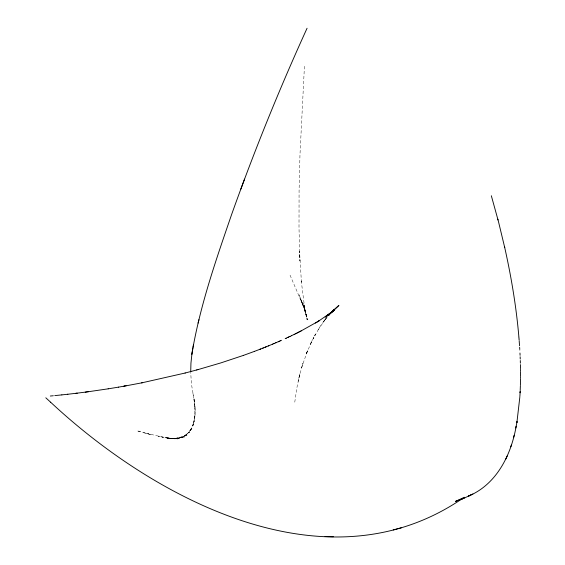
<?xml version="1.0" encoding="UTF-8"?>
<svg xmlns="http://www.w3.org/2000/svg" width="565" height="565" viewBox="0 0 565 565"><rect width="100%" height="100%" fill="white"/><g stroke="black" fill="none" stroke-linecap="round" stroke-linejoin="round"><path stroke-width="0.42" stroke-dasharray="2.83 2.12" d="M304.436 66.26L299.973 154.782L299.076 190.991L299.005 228.076L299.902 261.009L299.549 251.432L301.47 282.91L301.272 280.989L304.825 309.338L304.316 306.414L307.078 319.642L303.546 303.193L306.343 316.096L304.132 308.243L307.883 319.91L301.018 299.521L304.938 310.672L299.16 294.895L303.172 305.813L290.05 275.155M194.275 420.275L192.863 425.904L194.904 416.454L194.48 419.124L195.243 412.443L194.741 418.043L194.932 405.543L195.208 411.723L193.844 397.809L194.946 406.553L194.07 399.49L194.325 401.178L191.507 384.412L190.716 372.999M194.48 419.124L194.932 415.24M294.775 402.167L296.759 388.381L299.909 373.423L298.108 381.481M298.878 378.049L302.897 363.239L301.562 367.808L307.805 349.975L306.046 354.481L312.184 340.391L310.093 344.855L315.425 334.226L313.116 338.668L320.765 325.398M193.477 423.475L194.226 421.066L192.439 426.497L193.272 424.209L189.974 431.455L192.058 427.317L189.346 431.632L192.199 428.002L186.224 435.085L189.247 431.801L185.934 434.859L189.621 432.063L182.311 437.282L186.605 434.859L178.215 438.553L187.382 435.114L173.787 439.16L183.703 436.936L173.78 438.751L178.865 437.91M318.116 329.805L325.631 318.928L322.255 323.222L327.651 316.393M326.944 317.318L324.162 320.694L327.269 316.909M184.331 437.261L168.582 438.765L179.331 438.214L168.222 438.447L179.253 438.468L167.657 438.2L178.808 438.73L166.767 437.988L172.24 438.398M177.911 438.949L165.46 437.741L170.877 438.341L158.242 436.342L163.137 437.303M168.102 438.341L143.687 432.705L151.547 434.789L136.921 430.756L140.459 431.738M192.912 393.297L193.371 395.592"/><path stroke-width="0.85" d="M520.542 376.551L520.534 371.544M520.542 377.265L520.534 378.324M520.527 379.03L520.393 385.288M520.372 385.973L520.217 390.055M520.146 391.623L520.09 392.732M520.188 390.726L520.111 392.294M520.111 392.4L519.864 396.595M519.821 397.244L516.982 421.822M191.909 354.093L190.942 363.168L190.702 372.102M191.881 354.312L192.34 351.303M191.945 353.874L192.192 352.263M192.199 352.179C200.229 305.008 216.113 259.603 231.622 214.481C254.137 151.378 279.251 89.199 307.063 28.25M192.375 351.105L192.658 349.354M192.693 349.128L192.842 348.252M516.113 426.526L517.017 421.624M516.883 422.387L516.968 421.9M516.834 422.669L516.918 422.182M192.997 347.376L193.527 344.389M516.17 426.257C511.163 454.867 496.67 484.339 468.434 496.141L472.877 493.994M515.817 428.009L516.064 426.801M198.089 323.074L198.944 319.698M514.164 435.29L513.578 437.564M510.788 446.802L511.346 445.149M240.831 189.134L244.532 179.154M505.809 459.048L507.193 456.04M328.611 315.291L329.72 313.942L328.696 315.171M328.668 315.263L334.473 309.316L328.766 314.762M328.766 314.825L338.915 305.411L330.285 313.3L334.508 309.818L325.193 317.092L334.141 310.425L318.06 321.471M464.268 497.264C328.774 591.647 156.237 500.738 50.652 402.238M315.454 323.053L319.006 320.899L300.757 331.118M462.799 498.062L455.383 501.43L464.204 498.146L470.765 495.004M301.173 330.899L299.118 331.952M298.426 332.298L299.323 331.846M297.042 332.997L298.631 332.199M298.151 332.439L295.375 333.816L296.265 333.385M295.58 333.717L294.217 334.388M294.422 334.289L291.519 335.688M290.926 335.97L291.618 335.638M290.325 336.253L289.626 336.585L290.078 336.373M288.68 337.03L289.125 336.825M288.072 337.312L288.772 336.987M287.465 337.595L288.171 337.27M286.151 338.202L286.858 337.877M286.243 338.16L285.205 338.633M281.497 340.314L280.438 340.78M279.477 341.204L280.537 340.737M279.124 341.359L279.569 341.161M279.216 341.317L278.149 341.783M277.528 342.051L278.241 341.747M276.193 342.63L276.906 342.319M275.84 342.786L276.285 342.595M275.925 342.743L274.88 343.195M274.618 343.308L273.912 343.605M273.559 343.753L274.004 343.569M272.591 344.163L273.298 343.866M272.683 344.127L268.594 345.822M268.234 345.971L268.763 345.752M268.05 346.041L265.176 347.207M266.066 346.846L263.219 347.991M262.506 348.273L263.389 347.92M262.676 348.202L260.536 349.043M259.815 349.325L260.698 348.979M259.985 349.262L254.37 351.409M254.532 351.345L243.296 355.449M464.204 498.146L459.698 499.82L462.043 498.966M243.586 355.343L220.851 362.9L198.11 369.574M196.648 369.976L198.322 369.517M196.86 369.92L185.08 373.034M393.254 529.942L396.976 528.953M397.711 528.755L401.475 527.759M185.271 372.992L141.596 382.893M142.465 382.717L125.988 385.831M123.749 386.234L126.094 385.817M124.491 386.1L125.239 385.966M124.597 386.086L118.565 387.131M118.608 387.124L108.169 388.833M108.205 388.826L87.865 391.792M88.26 391.743L77.165 393.162M86.389 391.99L87.123 391.891M85.287 392.138L85.654 392.089M77.179 393.162L67.461 394.292M76.035 393.297L76.791 393.212M67.828 394.25L61.839 394.893M61.846 394.893L54.777 395.606M53.308 395.747L50.342 396.023M325.052 536.552L328.95 536.644M329.423 536.644L333.378 536.743M50.631 402.216L45.807 397.795M491.331 195.751L498.464 221.565L504.743 247.661M497.843 219.185L498.048 219.976M504.538 246.736C511.198 276.426 516.276 306.505 518.861 336.839M518.896 337.227L519.023 338.795M519.058 339.184L519.115 339.961M519.178 340.737L519.539 345.773M519.638 347.313L519.736 348.845M519.779 349.608L519.807 349.989M519.97 353.033L520.082 355.3M520.153 356.805L520.245 359.058M520.294 360.548L520.379 363.147M520.422 364.623L520.499 368.648M520.513 369.376L520.527 370.824"/></g></svg>
